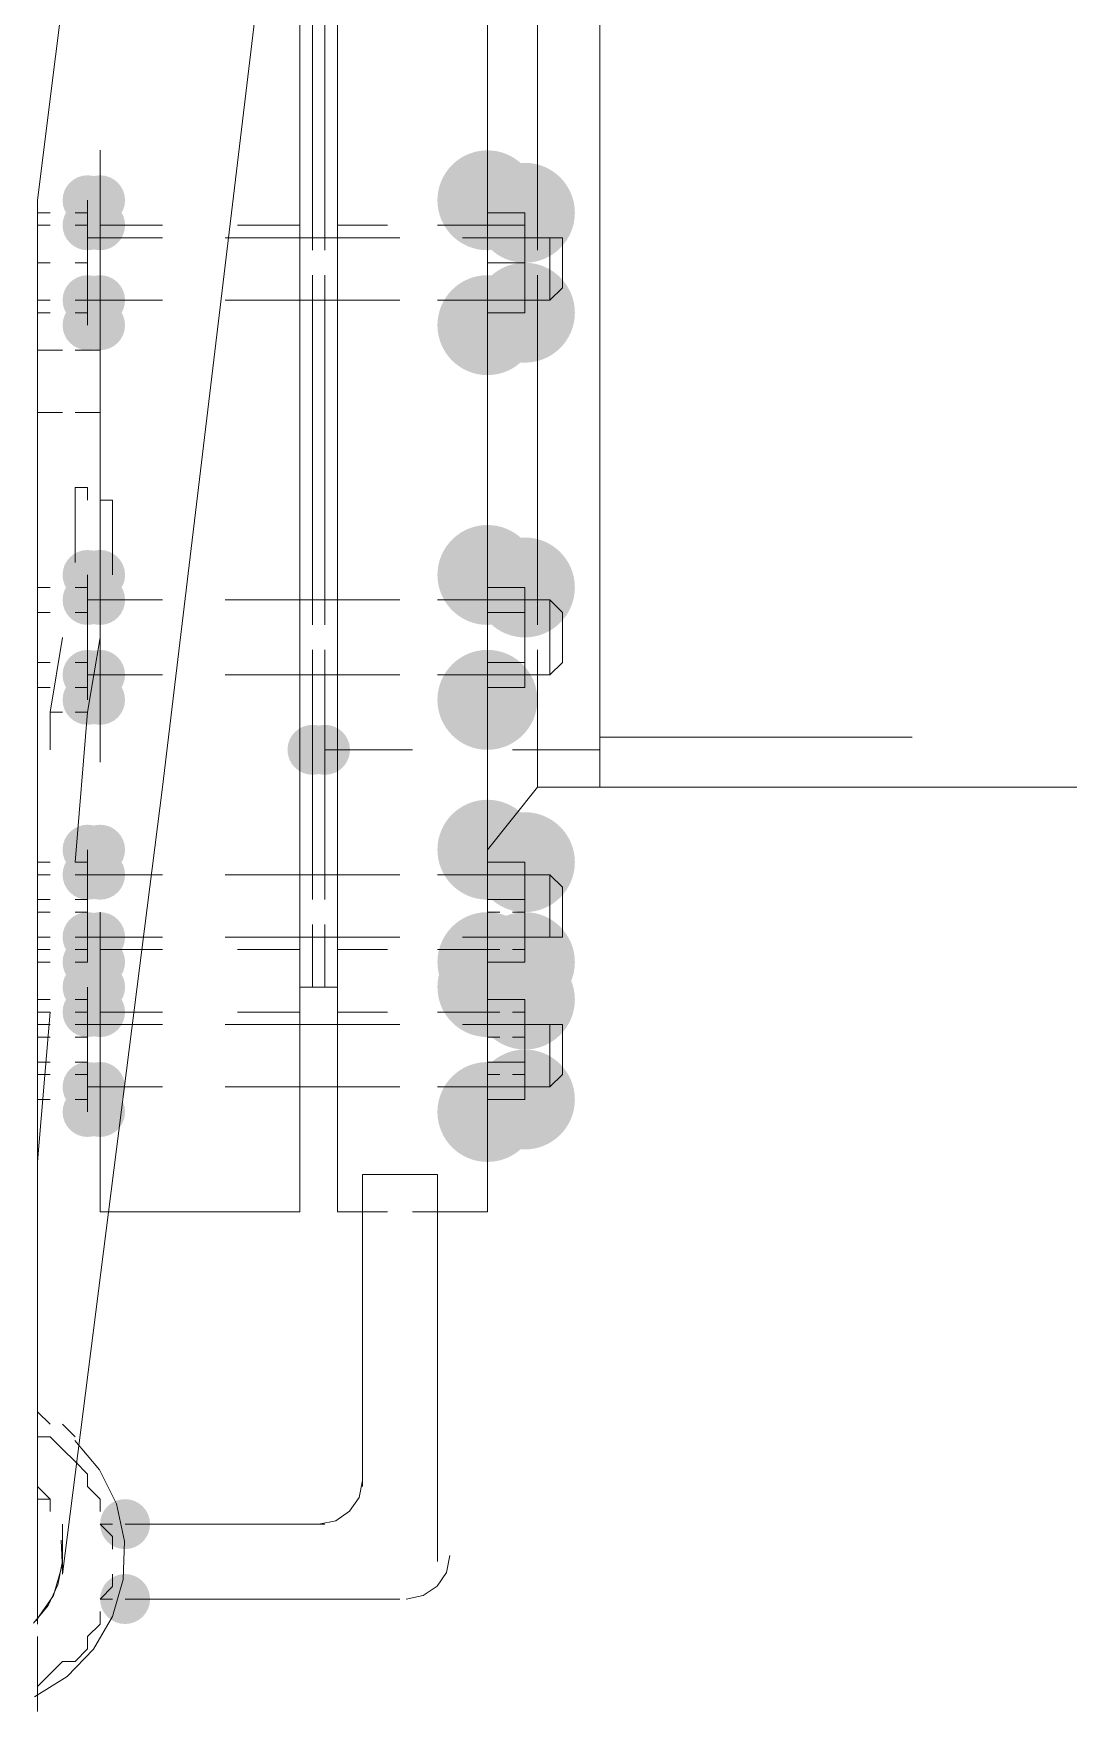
# Model space of a CAD drawing. Header units: millimetres. Extents: x 0 to 62767, y -13570 to 23963.
# Drawn here: x 11883.2 to 12041, y 4287.6 to 4543.5 of the extents above; entities that cross this region are included whole.
import ezdxf

# ---------------------------------------------------------------- set-up
doc = ezdxf.new("R2010")
doc.units = ezdxf.units.MM

msp = doc.modelspace()

# ---------------------------------------------------------------- hatches: boundary and pattern name
h = msp.add_hatch(color=7)
edge = h.paths.add_edge_path()
edge.add_arc((11952.381, 4518.095), 7.619, 0, 360)
h = msp.add_hatch(color=7)
edge = h.paths.add_edge_path()
edge.add_arc((11891.428, 4518.095), 3.81, 0, 360)
h = msp.add_hatch(color=7)
edge = h.paths.add_edge_path()
edge.add_arc((11893.334, 4518.095), 3.81, 0, 360)
h = msp.add_hatch(color=7)
edge = h.paths.add_edge_path()
edge.add_arc((11958.095, 4516.19), 7.619, 0, 360)
h = msp.add_hatch(color=7)
edge = h.paths.add_edge_path()
edge.add_arc((11958.095, 4516.19), 7.619, 0, 360)
h = msp.add_hatch(color=7)
edge = h.paths.add_edge_path()
edge.add_arc((11891.428, 4514.286), 3.81, 0, 360)
h = msp.add_hatch(color=7)
edge = h.paths.add_edge_path()
edge.add_arc((11893.334, 4514.286), 3.81, 0, 360)
h = msp.add_hatch(color=7)
edge = h.paths.add_edge_path()
edge.add_arc((11891.428, 4502.857), 3.81, 0, 360)
h = msp.add_hatch(color=7)
edge = h.paths.add_edge_path()
edge.add_arc((11893.334, 4502.857), 3.81, 0, 360)
h = msp.add_hatch(color=7)
edge = h.paths.add_edge_path()
edge.add_arc((11952.381, 4499.048), 7.619, 0, 360)
h = msp.add_hatch(color=7)
edge = h.paths.add_edge_path()
edge.add_arc((11958.095, 4500.952), 7.619, 0, 360)
h = msp.add_hatch(color=7)
edge = h.paths.add_edge_path()
edge.add_arc((11958.095, 4500.952), 7.619, 0, 360)
h = msp.add_hatch(color=7)
edge = h.paths.add_edge_path()
edge.add_arc((11891.428, 4499.048), 3.81, 0, 360)
h = msp.add_hatch(color=7)
edge = h.paths.add_edge_path()
edge.add_arc((11893.334, 4499.048), 3.81, 0, 360)
h = msp.add_hatch(color=7)
edge = h.paths.add_edge_path()
edge.add_arc((11952.381, 4460.952), 7.619, 0, 360)
h = msp.add_hatch(color=7)
edge = h.paths.add_edge_path()
edge.add_arc((11958.095, 4459.048), 7.619, 0, 360)
h = msp.add_hatch(color=7)
edge = h.paths.add_edge_path()
edge.add_arc((11891.428, 4460.952), 3.81, 0, 360)
h = msp.add_hatch(color=7)
edge = h.paths.add_edge_path()
edge.add_arc((11893.334, 4460.952), 3.81, 0, 360)
h = msp.add_hatch(color=7)
edge = h.paths.add_edge_path()
edge.add_arc((11891.428, 4457.143), 3.81, 0, 360)
h = msp.add_hatch(color=7)
edge = h.paths.add_edge_path()
edge.add_arc((11893.334, 4457.143), 3.81, 0, 360)
h = msp.add_hatch(color=7)
edge = h.paths.add_edge_path()
edge.add_arc((11891.428, 4445.714), 3.81, 0, 360)
h = msp.add_hatch(color=7)
edge = h.paths.add_edge_path()
edge.add_arc((11893.334, 4445.714), 3.81, 0, 360)
h = msp.add_hatch(color=7)
edge = h.paths.add_edge_path()
edge.add_arc((11952.381, 4441.905), 7.619, 0, 360)
h = msp.add_hatch(color=7)
edge = h.paths.add_edge_path()
edge.add_arc((11891.428, 4441.905), 3.81, 0, 360)
h = msp.add_hatch(color=7)
edge = h.paths.add_edge_path()
edge.add_arc((11893.334, 4441.905), 3.81, 0, 360)
h = msp.add_hatch(color=7)
edge = h.paths.add_edge_path()
edge.add_arc((11925.714, 4434.286), 3.81, 0, 360)
h = msp.add_hatch(color=7)
edge = h.paths.add_edge_path()
edge.add_arc((11927.619, 4434.286), 3.81, 0, 360)
h = msp.add_hatch(color=7)
edge = h.paths.add_edge_path()
edge.add_arc((11952.381, 4419.048), 7.619, 0, 360)
h = msp.add_hatch(color=7)
edge = h.paths.add_edge_path()
edge.add_arc((11958.095, 4417.143), 7.619, 0, 360)
h = msp.add_hatch(color=7)
edge = h.paths.add_edge_path()
edge.add_arc((11958.095, 4417.143), 7.619, 0, 360)
h = msp.add_hatch(color=7)
edge = h.paths.add_edge_path()
edge.add_arc((11891.428, 4419.048), 3.81, 0, 360)
h = msp.add_hatch(color=7)
edge = h.paths.add_edge_path()
edge.add_arc((11893.334, 4419.048), 3.81, 0, 360)
h = msp.add_hatch(color=7)
edge = h.paths.add_edge_path()
edge.add_arc((11891.428, 4415.238), 3.81, 0, 360)
h = msp.add_hatch(color=7)
edge = h.paths.add_edge_path()
edge.add_arc((11893.334, 4415.238), 3.81, 0, 360)
h = msp.add_hatch(color=7)
edge = h.paths.add_edge_path()
edge.add_arc((11891.428, 4405.714), 3.81, 0, 360)
h = msp.add_hatch(color=7)
edge = h.paths.add_edge_path()
edge.add_arc((11893.334, 4405.714), 3.81, 0, 360)
h = msp.add_hatch(color=7)
edge = h.paths.add_edge_path()
edge.add_arc((11952.381, 4401.905), 7.619, 0, 360)
h = msp.add_hatch(color=7)
edge = h.paths.add_edge_path()
edge.add_arc((11958.095, 4401.905), 7.619, 0, 360)
h = msp.add_hatch(color=7)
edge = h.paths.add_edge_path()
edge.add_arc((11891.428, 4401.905), 3.81, 0, 360)
h = msp.add_hatch(color=7)
edge = h.paths.add_edge_path()
edge.add_arc((11893.334, 4401.905), 3.81, 0, 360)
h = msp.add_hatch(color=7)
edge = h.paths.add_edge_path()
edge.add_arc((11952.381, 4398.095), 7.619, 0, 360)
h = msp.add_hatch(color=7)
edge = h.paths.add_edge_path()
edge.add_arc((11958.095, 4401.905), 3.81, 0, 360)
h = msp.add_hatch(color=7)
edge = h.paths.add_edge_path()
edge.add_arc((11891.428, 4398.095), 3.81, 0, 360)
h = msp.add_hatch(color=7)
edge = h.paths.add_edge_path()
edge.add_arc((11893.334, 4398.095), 3.81, 0, 360)
h = msp.add_hatch(color=7)
edge = h.paths.add_edge_path()
edge.add_arc((11958.095, 4396.19), 7.619, 0, 360)
h = msp.add_hatch(color=7)
edge = h.paths.add_edge_path()
edge.add_arc((11891.428, 4394.286), 3.81, 0, 360)
h = msp.add_hatch(color=7)
edge = h.paths.add_edge_path()
edge.add_arc((11893.334, 4394.286), 3.81, 0, 360)
h = msp.add_hatch(color=7)
edge = h.paths.add_edge_path()
edge.add_arc((11891.428, 4382.857), 3.81, 0, 360)
h = msp.add_hatch(color=7)
edge = h.paths.add_edge_path()
edge.add_arc((11893.334, 4382.857), 3.81, 0, 360)
h = msp.add_hatch(color=7)
edge = h.paths.add_edge_path()
edge.add_arc((11952.381, 4379.048), 7.619, 0, 360)
h = msp.add_hatch(color=7)
edge = h.paths.add_edge_path()
edge.add_arc((11958.095, 4380.952), 7.619, 0, 360)
h = msp.add_hatch(color=7)
edge = h.paths.add_edge_path()
edge.add_arc((11958.095, 4380.952), 7.619, 0, 360)
h = msp.add_hatch(color=7)
edge = h.paths.add_edge_path()
edge.add_arc((11891.428, 4379.048), 3.81, 0, 360)
h = msp.add_hatch(color=7)
edge = h.paths.add_edge_path()
edge.add_arc((11893.334, 4379.048), 3.81, 0, 360)
h = msp.add_hatch(color=7)
edge = h.paths.add_edge_path()
edge.add_arc((11897.143, 4316.19), 3.81, 0, 360)
h = msp.add_hatch(color=7)
edge = h.paths.add_edge_path()
edge.add_arc((11897.143, 4304.762), 3.81, 0, 360)

# ---------------------------------------------------------------- linework, layer by layer
at = {"color": 7, "lineweight": 0}
for points in [[(11952.381, 4363.809), (11952.381, 4859.047)], [(12078.095, 4428.571), (11969.524, 4428.571), (11969.524, 4794.286), (12078.095, 4794.286)], [(11969.524, 4428.571), (11969.524, 4794.286)], [(11883.81, 4518.095), (11908.571, 4716.19)], [(11902.856, 4428.571), (11937.143, 4714.286)], [(11929.523, 4363.809), (11929.523, 4655.238)], [(11923.81, 4363.809), (11923.81, 4603.809)], [(11925.714, 4512.381), (11925.714, 4571.428)], [(11925.714, 4512.381), (11925.714, 4571.428)], [(11927.619, 4512.381), (11927.619, 4571.428)], [(11927.619, 4512.381), (11927.619, 4571.428)], [(11959.999, 4512.381), (11959.999, 4571.428)], [(11893.334, 4432.381), (11893.334, 4525.714)], [(11883.81, 4300.952), (11883.81, 4430.476), (11883.81, 4518.095)], [(11891.428, 4512.381), (11891.428, 4518.095)], [(11952.381, 4499.048), (11952.381, 4518.095)], [(11885.714, 4516.19), (11883.81, 4516.19)], [(11885.714, 4514.286), (11883.81, 4514.286)], [(11885.714, 4514.286), (11883.81, 4514.286)], [(11891.428, 4516.19), (11889.524, 4516.19)], [(11891.428, 4514.286), (11889.524, 4514.286)], [(11891.428, 4514.286), (11889.524, 4514.286)], [(11891.428, 4514.286), (11891.428, 4516.19)], [(11891.428, 4516.19), (11891.428, 4514.286)], [(11891.428, 4510.476), (11891.428, 4512.381), (11891.428, 4514.286)], [(11893.334, 4514.286), (11902.856, 4514.286)], [(11914.286, 4514.286), (11923.81, 4514.286)], [(11929.523, 4514.286), (11937.143, 4514.286)], [(11944.762, 4514.286), (11952.381, 4514.286)], [(11952.381, 4516.19), (11958.095, 4516.19)], [(11952.381, 4514.286), (11954.286, 4514.286)], [(11952.381, 4514.286), (11958.095, 4514.286)], [(11956.19, 4514.286), (11958.095, 4514.286)], [(11958.095, 4516.19), (11958.095, 4514.286)], [(11958.095, 4516.19), (11958.095, 4514.286)], [(11958.095, 4514.286), (11958.095, 4516.19)], [(11958.095, 4514.286), (11958.095, 4512.381), (11958.095, 4510.476)], [(11958.095, 4510.476), (11958.095, 4514.286)], [(11891.428, 4512.381), (11902.856, 4512.381)], [(11891.428, 4508.571), (11891.428, 4510.476), (11891.428, 4512.381)], [(11912.38, 4512.381), (11923.81, 4512.381)], [(11923.81, 4512.381), (11929.523, 4512.381)], [(11925.714, 4510.476), (11925.714, 4512.381)], [(11925.714, 4510.476), (11925.714, 4512.381)], [(11927.619, 4510.476), (11927.619, 4512.381)], [(11927.619, 4510.476), (11927.619, 4512.381)], [(11929.523, 4512.381), (11939.047, 4512.381)], [(11948.571, 4512.381), (11958.095, 4512.381)], [(11952.381, 4512.381), (11954.286, 4512.381)], [(11956.19, 4512.381), (11958.095, 4512.381)], [(11958.095, 4512.381), (11958.095, 4510.476), (11958.095, 4508.571)], [(11958.095, 4512.381), (11961.905, 4512.381)], [(11959.999, 4510.476), (11959.999, 4512.381)], [(11961.905, 4502.857), (11961.905, 4512.381)], [(11963.809, 4512.381), (11961.905, 4512.381)], [(11963.809, 4504.762), (11963.809, 4512.381)], [(11958.095, 4504.762), (11958.095, 4510.476)], [(11958.095, 4510.476), (11958.095, 4508.571)], [(11885.714, 4508.571), (11883.81, 4508.571)], [(11885.714, 4508.571), (11883.81, 4508.571)], [(11891.428, 4508.571), (11889.524, 4508.571)], [(11891.428, 4508.571), (11889.524, 4508.571)], [(11891.428, 4508.571), (11891.428, 4506.667), (11891.428, 4504.762)], [(11891.428, 4502.857), (11891.428, 4504.762), (11891.428, 4506.667)], [(11925.714, 4502.857), (11925.714, 4506.667)], [(11925.714, 4502.857), (11925.714, 4506.667)], [(11927.619, 4502.857), (11927.619, 4506.667)], [(11927.619, 4502.857), (11927.619, 4506.667)], [(11952.381, 4508.571), (11954.286, 4508.571)], [(11952.381, 4508.571), (11958.095, 4508.571)], [(11956.19, 4508.571), (11958.095, 4508.571)], [(11958.095, 4508.571), (11958.095, 4506.667), (11958.095, 4504.762)], [(11958.095, 4506.667), (11958.095, 4504.762), (11958.095, 4502.857), (11958.095, 4500.952)], [(11959.999, 4502.857), (11959.999, 4506.667)], [(11891.428, 4499.048), (11891.428, 4504.762)], [(11958.095, 4500.952), (11958.095, 4504.762)], [(11958.095, 4504.762), (11958.095, 4502.857)], [(11963.809, 4504.762), (11961.905, 4502.857)], [(11885.714, 4502.857), (11883.81, 4502.857)], [(11885.714, 4502.857), (11883.81, 4502.857)], [(11891.428, 4502.857), (11889.524, 4502.857)], [(11891.428, 4502.857), (11889.524, 4502.857)], [(11891.428, 4502.857), (11902.856, 4502.857)], [(11891.428, 4500.952), (11891.428, 4502.857)], [(11891.428, 4502.857), (11891.428, 4500.952)], [(11893.334, 4502.857), (11902.856, 4502.857)], [(11912.38, 4502.857), (11923.81, 4502.857)], [(11914.286, 4502.857), (11923.81, 4502.857)], [(11923.81, 4502.857), (11929.523, 4502.857)], [(11925.714, 4457.143), (11925.714, 4502.857)], [(11925.714, 4457.143), (11925.714, 4502.857)], [(11927.619, 4457.143), (11927.619, 4502.857)], [(11927.619, 4457.143), (11927.619, 4502.857)], [(11929.523, 4502.857), (11937.143, 4502.857)], [(11929.523, 4502.857), (11939.047, 4502.857)], [(11944.762, 4502.857), (11952.381, 4502.857)], [(11948.571, 4502.857), (11958.095, 4502.857)], [(11952.381, 4502.857), (11954.286, 4502.857)], [(11952.381, 4502.857), (11954.286, 4502.857)], [(11952.381, 4502.857), (11958.095, 4502.857)], [(11956.19, 4502.857), (11958.095, 4502.857)], [(11956.19, 4502.857), (11958.095, 4502.857)], [(11958.095, 4502.857), (11961.905, 4502.857)], [(11958.095, 4502.857), (11958.095, 4500.952)], [(11959.999, 4457.143), (11959.999, 4502.857)], [(11885.714, 4500.952), (11883.81, 4500.952)], [(11891.428, 4500.952), (11889.524, 4500.952)], [(11952.381, 4500.952), (11958.095, 4500.952)], [(11887.619, 4495.238), (11883.81, 4495.238)], [(11893.334, 4495.238), (11889.524, 4495.238)], [(11887.619, 4485.714), (11883.81, 4485.714)], [(11893.334, 4485.714), (11889.524, 4485.714)], [(11889.524, 4474.286), (11891.428, 4474.286), (11891.428, 4472.381)], [(11889.524, 4462.857), (11889.524, 4474.286)], [(11893.334, 4472.381), (11895.238, 4472.381)], [(11895.238, 4472.381), (11895.238, 4460.952)], [(11891.428, 4455.238), (11891.428, 4460.952)], [(11952.381, 4441.905), (11952.381, 4460.952)], [(11885.714, 4459.048), (11883.81, 4459.048)], [(11891.428, 4459.048), (11889.524, 4459.048)], [(11891.428, 4457.143), (11891.428, 4459.048)], [(11952.381, 4459.048), (11958.095, 4459.048)], [(11958.095, 4459.048), (11958.095, 4457.143)], [(11958.095, 4457.143), (11958.095, 4459.048)], [(11891.428, 4457.143), (11902.856, 4457.143)], [(11891.428, 4457.143), (11891.428, 4455.238), (11891.428, 4453.333), (11891.428, 4451.429)], [(11893.334, 4457.143), (11902.856, 4457.143)], [(11912.38, 4457.143), (11923.81, 4457.143)], [(11914.286, 4457.143), (11923.81, 4457.143)], [(11923.81, 4457.143), (11929.523, 4457.143)], [(11925.714, 4453.333), (11925.714, 4457.143)], [(11925.714, 4453.333), (11925.714, 4457.143)], [(11927.619, 4453.333), (11927.619, 4457.143)], [(11927.619, 4453.333), (11927.619, 4457.143)], [(11929.523, 4457.143), (11937.143, 4457.143)], [(11929.523, 4457.143), (11939.047, 4457.143)], [(11944.762, 4457.143), (11952.381, 4457.143)], [(11948.571, 4457.143), (11958.095, 4457.143)], [(11952.381, 4457.143), (11954.286, 4457.143)], [(11956.19, 4457.143), (11958.095, 4457.143)], [(11958.095, 4457.143), (11961.905, 4457.143)], [(11958.095, 4451.429), (11958.095, 4457.143)], [(11958.095, 4457.143), (11958.095, 4455.238)], [(11959.999, 4453.333), (11959.999, 4457.143)], [(11961.905, 4445.714), (11961.905, 4457.143)], [(11963.809, 4455.238), (11961.905, 4457.143)], [(11885.714, 4455.238), (11883.81, 4455.238)], [(11891.428, 4455.238), (11889.524, 4455.238)], [(11952.381, 4455.238), (11958.095, 4455.238)], [(11958.095, 4455.238), (11958.095, 4453.333), (11958.095, 4451.429)], [(11963.809, 4447.619), (11963.809, 4455.238)], [(11885.714, 4440), (11887.619, 4451.429)], [(11893.334, 4451.429), (11891.428, 4440)], [(11891.428, 4447.619), (11891.428, 4449.524), (11891.428, 4451.429)], [(11958.095, 4445.714), (11958.095, 4451.429)], [(11958.095, 4451.429), (11958.095, 4449.524), (11958.095, 4447.619)], [(11925.714, 4445.714), (11925.714, 4449.524)], [(11925.714, 4445.714), (11925.714, 4449.524)], [(11927.619, 4445.714), (11927.619, 4449.524)], [(11927.619, 4445.714), (11927.619, 4449.524)], [(11959.999, 4445.714), (11959.999, 4449.524)], [(11885.714, 4447.619), (11883.81, 4447.619)], [(11891.428, 4447.619), (11889.524, 4447.619)], [(11891.428, 4445.714), (11891.428, 4447.619)], [(11891.428, 4441.905), (11891.428, 4447.619)], [(11891.428, 4445.714), (11902.856, 4445.714)], [(11891.428, 4443.809), (11891.428, 4445.714)], [(11893.334, 4445.714), (11902.856, 4445.714)], [(11912.38, 4445.714), (11923.81, 4445.714)], [(11914.286, 4445.714), (11923.81, 4445.714)], [(11923.81, 4445.714), (11929.523, 4445.714)], [(11925.714, 4415.238), (11925.714, 4445.714)], [(11925.714, 4415.238), (11925.714, 4445.714)], [(11927.619, 4415.238), (11927.619, 4445.714)], [(11927.619, 4415.238), (11927.619, 4445.714)], [(11929.523, 4445.714), (11937.143, 4445.714)], [(11929.523, 4445.714), (11939.047, 4445.714)], [(11944.762, 4445.714), (11952.381, 4445.714)], [(11948.571, 4445.714), (11958.095, 4445.714)], [(11952.381, 4447.619), (11958.095, 4447.619)], [(11952.381, 4445.714), (11954.286, 4445.714)], [(11956.19, 4445.714), (11958.095, 4445.714)], [(11958.095, 4447.619), (11958.095, 4445.714)], [(11958.095, 4445.714), (11961.905, 4445.714)], [(11958.095, 4445.714), (11958.095, 4443.809)], [(11958.095, 4445.714), (11958.095, 4443.809)], [(11959.999, 4428.571), (11959.999, 4445.714)], [(11963.809, 4447.619), (11961.905, 4445.714)], [(11885.714, 4443.809), (11883.81, 4443.809)], [(11891.428, 4443.809), (11889.524, 4443.809)], [(11952.381, 4443.809), (11958.095, 4443.809)], [(11885.714, 4440), (11887.619, 4440)], [(11885.714, 4434.286), (11885.714, 4440)], [(11891.428, 4440), (11889.524, 4440)], [(11891.428, 4440), (11889.524, 4417.143)], [(11969.524, 4436.19), (12017.143, 4436.19)], [(11927.619, 4434.286), (11940.953, 4434.286)], [(11956.19, 4434.286), (11969.524, 4434.286)], [(11883.81, 4422.857), (11883.81, 4428.571)], [(11887.619, 4308.571), (11902.856, 4428.571)], [(11959.999, 4428.571), (11952.381, 4419.048)], [(11959.999, 4428.571), (11969.524, 4428.571)], [(11885.714, 4417.143), (11883.81, 4417.143)], [(11891.428, 4417.143), (11889.524, 4417.143)], [(11891.428, 4413.333), (11891.428, 4419.048)], [(11891.428, 4415.238), (11891.428, 4417.143)], [(11891.428, 4417.143), (11891.428, 4415.238)], [(11952.381, 4401.905), (11952.381, 4419.048)], [(11952.381, 4417.143), (11958.095, 4417.143)], [(11958.095, 4417.143), (11958.095, 4415.238), (11958.095, 4413.333), (11958.095, 4411.429)], [(11958.095, 4417.143), (11958.095, 4415.238), (11958.095, 4413.333)], [(11958.095, 4413.333), (11958.095, 4417.143)], [(11885.714, 4415.238), (11883.81, 4415.238)], [(11885.714, 4415.238), (11883.81, 4415.238)], [(11891.428, 4415.238), (11889.524, 4415.238)], [(11891.428, 4415.238), (11889.524, 4415.238)], [(11891.428, 4415.238), (11902.856, 4415.238)], [(11891.428, 4411.429), (11891.428, 4413.333), (11891.428, 4415.238)], [(11893.334, 4415.238), (11902.856, 4415.238)], [(11912.38, 4415.238), (11923.81, 4415.238)], [(11914.286, 4415.238), (11923.81, 4415.238)], [(11923.81, 4415.238), (11929.523, 4415.238)], [(11925.714, 4411.429), (11925.714, 4415.238)], [(11925.714, 4411.429), (11925.714, 4415.238)], [(11927.619, 4411.429), (11927.619, 4415.238)], [(11927.619, 4411.429), (11927.619, 4415.238)], [(11929.523, 4415.238), (11937.143, 4415.238)], [(11929.523, 4415.238), (11939.047, 4415.238)], [(11944.762, 4415.238), (11952.381, 4415.238)], [(11948.571, 4415.238), (11958.095, 4415.238)], [(11952.381, 4415.238), (11954.286, 4415.238)], [(11952.381, 4415.238), (11954.286, 4415.238)], [(11952.381, 4415.238), (11958.095, 4415.238)], [(11956.19, 4415.238), (11958.095, 4415.238)], [(11956.19, 4415.238), (11958.095, 4415.238)], [(11958.095, 4415.238), (11961.905, 4415.238)], [(11961.905, 4405.714), (11961.905, 4415.238)], [(11963.809, 4413.333), (11961.905, 4415.238)], [(11958.095, 4407.619), (11958.095, 4413.333)], [(11958.095, 4413.333), (11958.095, 4411.429)], [(11963.809, 4405.714), (11963.809, 4413.333)], [(11885.714, 4411.429), (11883.81, 4411.429)], [(11885.714, 4409.524), (11883.81, 4409.524)], [(11891.428, 4411.429), (11889.524, 4411.429)], [(11891.428, 4409.524), (11889.524, 4409.524)], [(11891.428, 4407.619), (11891.428, 4409.524), (11891.428, 4411.429)], [(11891.428, 4409.524), (11891.428, 4407.619)], [(11893.334, 4363.809), (11893.334, 4409.524)], [(11952.381, 4411.429), (11958.095, 4411.429)], [(11952.381, 4409.524), (11954.286, 4409.524)], [(11956.19, 4409.524), (11958.095, 4409.524)], [(11958.095, 4411.429), (11958.095, 4409.524), (11958.095, 4407.619)], [(11958.095, 4409.524), (11958.095, 4407.619), (11958.095, 4405.714), (11958.095, 4403.809)], [(11891.428, 4403.809), (11891.428, 4405.714), (11891.428, 4407.619)], [(11891.428, 4401.905), (11891.428, 4407.619)], [(11925.714, 4405.714), (11925.714, 4407.619)], [(11925.714, 4405.714), (11925.714, 4407.619)], [(11927.619, 4405.714), (11927.619, 4407.619)], [(11927.619, 4405.714), (11927.619, 4407.619)], [(11958.095, 4403.809), (11958.095, 4407.619)], [(11958.095, 4407.619), (11958.095, 4405.714)], [(11885.714, 4405.714), (11883.81, 4405.714)], [(11891.428, 4405.714), (11889.524, 4405.714)], [(11891.428, 4405.714), (11902.856, 4405.714)], [(11891.428, 4405.714), (11891.428, 4403.809)], [(11912.38, 4405.714), (11923.81, 4405.714)], [(11923.81, 4405.714), (11929.523, 4405.714)], [(11925.714, 4398.095), (11925.714, 4405.714)], [(11925.714, 4398.095), (11925.714, 4405.714)], [(11927.619, 4398.095), (11927.619, 4405.714)], [(11927.619, 4398.095), (11927.619, 4405.714)], [(11929.523, 4405.714), (11939.047, 4405.714)], [(11948.571, 4405.714), (11958.095, 4405.714)], [(11952.381, 4405.714), (11954.286, 4405.714)], [(11952.381, 4405.714), (11958.095, 4405.714)], [(11956.19, 4405.714), (11958.095, 4405.714)], [(11958.095, 4405.714), (11961.905, 4405.714)], [(11958.095, 4405.714), (11958.095, 4403.809)], [(11963.809, 4405.714), (11961.905, 4405.714)], [(11885.714, 4403.809), (11883.81, 4403.809)], [(11885.714, 4401.905), (11883.81, 4401.905)], [(11891.428, 4403.809), (11889.524, 4403.809)], [(11891.428, 4401.905), (11889.524, 4401.905)], [(11891.428, 4403.809), (11891.428, 4401.905)], [(11893.334, 4403.809), (11902.856, 4403.809)], [(11914.286, 4403.809), (11923.81, 4403.809)], [(11929.523, 4403.809), (11937.143, 4403.809)], [(11944.762, 4403.809), (11952.381, 4403.809)], [(11952.381, 4403.809), (11954.286, 4403.809)], [(11952.381, 4401.905), (11958.095, 4401.905)], [(11956.19, 4403.809), (11958.095, 4403.809)], [(11958.095, 4403.809), (11958.095, 4401.905)], [(11958.095, 4403.809), (11958.095, 4401.905)], [(11891.428, 4390.476), (11891.428, 4398.095)], [(11923.81, 4398.095), (11925.714, 4398.095)], [(11925.714, 4398.095), (11927.619, 4398.095)], [(11927.619, 4398.095), (11929.523, 4398.095)], [(11952.381, 4379.048), (11952.381, 4398.095)], [(11885.714, 4396.19), (11883.81, 4396.19)], [(11885.714, 4394.286), (11883.81, 4371.429)], [(11885.714, 4394.286), (11883.81, 4394.286)], [(11891.428, 4396.19), (11889.524, 4396.19)], [(11891.428, 4394.286), (11889.524, 4394.286)], [(11891.428, 4396.19), (11891.428, 4394.286)], [(11893.334, 4394.286), (11902.856, 4394.286)], [(11914.286, 4394.286), (11923.81, 4394.286)], [(11929.523, 4394.286), (11937.143, 4394.286)], [(11944.762, 4394.286), (11952.381, 4394.286)], [(11952.381, 4396.19), (11958.095, 4396.19)], [(11952.381, 4394.286), (11954.286, 4394.286)], [(11956.19, 4394.286), (11958.095, 4394.286)], [(11958.095, 4396.19), (11958.095, 4394.286)], [(11958.095, 4394.286), (11958.095, 4396.19)], [(11958.095, 4394.286), (11958.095, 4396.19)], [(11958.095, 4394.286), (11958.095, 4392.381), (11958.095, 4390.476), (11958.095, 4388.571)], [(11958.095, 4388.571), (11958.095, 4394.286)], [(11885.714, 4392.381), (11883.81, 4392.381)], [(11891.428, 4392.381), (11889.524, 4392.381)], [(11891.428, 4392.381), (11902.856, 4392.381)], [(11891.428, 4388.571), (11891.428, 4390.476), (11891.428, 4392.381)], [(11912.38, 4392.381), (11923.81, 4392.381)], [(11923.81, 4392.381), (11929.523, 4392.381)], [(11929.523, 4392.381), (11939.047, 4392.381)], [(11948.571, 4392.381), (11958.095, 4392.381)], [(11952.381, 4392.381), (11954.286, 4392.381)], [(11952.381, 4392.381), (11958.095, 4392.381)], [(11956.19, 4392.381), (11958.095, 4392.381)], [(11958.095, 4392.381), (11961.905, 4392.381)], [(11961.905, 4382.857), (11961.905, 4392.381)], [(11963.809, 4392.381), (11961.905, 4392.381)], [(11963.809, 4384.762), (11963.809, 4392.381)], [(11885.714, 4390.476), (11883.81, 4390.476)], [(11891.428, 4390.476), (11889.524, 4390.476)], [(11891.428, 4386.667), (11891.428, 4388.571), (11891.428, 4390.476)], [(11952.381, 4390.476), (11954.286, 4390.476)], [(11956.19, 4390.476), (11958.095, 4390.476)], [(11958.095, 4390.476), (11958.095, 4388.571), (11958.095, 4386.667)], [(11885.714, 4386.667), (11883.81, 4386.667)], [(11891.428, 4386.667), (11889.524, 4386.667)], [(11891.428, 4384.762), (11891.428, 4386.667)], [(11952.381, 4386.667), (11958.095, 4386.667)], [(11958.095, 4384.762), (11958.095, 4388.571)], [(11958.095, 4388.571), (11958.095, 4386.667)], [(11958.095, 4386.667), (11958.095, 4384.762)], [(11885.714, 4384.762), (11883.81, 4384.762)], [(11891.428, 4384.762), (11889.524, 4384.762)], [(11891.428, 4384.762), (11891.428, 4382.857), (11891.428, 4380.952)], [(11891.428, 4384.762), (11891.428, 4382.857)], [(11891.428, 4379.048), (11891.428, 4384.762)], [(11952.381, 4384.762), (11954.286, 4384.762)], [(11956.19, 4384.762), (11958.095, 4384.762)], [(11958.095, 4384.762), (11958.095, 4382.857), (11958.095, 4380.952)], [(11958.095, 4380.952), (11958.095, 4384.762)], [(11958.095, 4384.762), (11958.095, 4382.857), (11958.095, 4380.952)], [(11963.809, 4384.762), (11961.905, 4382.857)], [(11891.428, 4382.857), (11902.856, 4382.857)], [(11891.428, 4380.952), (11891.428, 4382.857)], [(11893.334, 4382.857), (11902.856, 4382.857)], [(11912.38, 4382.857), (11923.81, 4382.857)], [(11914.286, 4382.857), (11923.81, 4382.857)], [(11923.81, 4382.857), (11929.523, 4382.857)], [(11929.523, 4382.857), (11937.143, 4382.857)], [(11929.523, 4382.857), (11939.047, 4382.857)], [(11944.762, 4382.857), (11952.381, 4382.857)], [(11948.571, 4382.857), (11958.095, 4382.857)], [(11952.381, 4382.857), (11954.286, 4382.857)], [(11956.19, 4382.857), (11958.095, 4382.857)], [(11958.095, 4382.857), (11961.905, 4382.857)], [(11885.714, 4380.952), (11883.81, 4380.952)], [(11885.714, 4380.952), (11883.81, 4380.952)], [(11891.428, 4380.952), (11889.524, 4380.952)], [(11891.428, 4380.952), (11889.524, 4380.952)], [(11944.762, 4369.524), (11933.333, 4369.524), (11933.333, 4321.905)], [(11944.762, 4310.476), (11944.762, 4369.524)], [(11893.334, 4363.809), (11923.81, 4363.809)], [(11929.523, 4363.809), (11933.333, 4363.809)], [(11933.333, 4363.809), (11937.143, 4363.809)], [(11937.143, 4363.809), (11933.333, 4363.809)], [(11940.953, 4363.809), (11944.762, 4363.809)], [(11944.762, 4363.809), (11940.953, 4363.809)], [(11944.762, 4363.809), (11952.381, 4363.809)], [(11883.81, 4333.333), (11885.714, 4331.429)], [(11887.619, 4331.429), (11889.524, 4329.524)], [(11883.356, 4289.831), (11888.334, 4292.938), (11892.349, 4297.1), (11895.243, 4302.107), (11896.857, 4307.748), (11897.043, 4313.612), (11895.817, 4319.263), (11893.265, 4324.453), (11889.475, 4328.932)], [(11893.334, 4318.095), (11893.334, 4320), (11891.428, 4321.905), (11891.428, 4323.81), (11889.524, 4325.714), (11887.619, 4327.619), (11885.714, 4329.524), (11883.81, 4329.524)], [(11926.665, 4316.191), (11929.26, 4316.714), (11931.38, 4318.143), (11932.808, 4320.262), (11933.333, 4322.857)], [(11883.81, 4321.905), (11885.714, 4320)], [(11883.81, 4320), (11885.714, 4320), (11885.714, 4318.095)], [(11887.619, 4316.19), (11887.619, 4314.286), (11887.619, 4312.381)], [(11895.238, 4316.19), (11893.334, 4316.19)], [(11893.334, 4316.19), (11895.238, 4314.286), (11895.238, 4312.381)], [(11927.619, 4316.19), (11897.143, 4316.19)], [(11883.197, 4301.094), (11885.409, 4303.795), (11886.884, 4306.904), (11887.573, 4310.276), (11887.427, 4313.764)], [(11887.619, 4308.571), (11887.619, 4310.476), (11887.619, 4312.381)], [(11883.608, 4301.503), (11886.235, 4305.294), (11887.517, 4309.724)], [(11939.999, 4304.762), (11942.594, 4305.285), (11944.713, 4306.714), (11946.142, 4308.833), (11946.666, 4311.428)], [(11893.334, 4304.762), (11895.238, 4306.667), (11895.238, 4308.571)], [(11893.334, 4304.762), (11895.238, 4304.762)], [(11897.143, 4304.762), (11939.047, 4304.762)], [(11883.81, 4291.429), (11885.714, 4293.333), (11887.619, 4295.238), (11889.524, 4295.238), (11891.428, 4297.143), (11891.428, 4299.048), (11893.334, 4300.952), (11893.334, 4302.857)], [(11883.81, 4287.619), (11883.81, 4299.048)]]:
    msp.add_lwpolyline(points, dxfattribs=at)
msp.add_lwpolyline([(11958.095, 4380.952), (11952.381, 4380.952)], close=True, dxfattribs=at)

doc.saveas('drawing.dxf')
